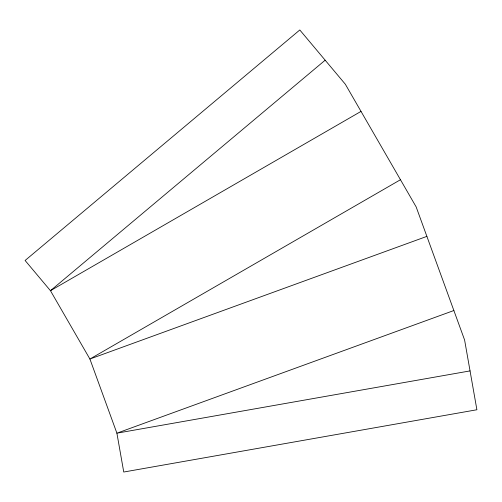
<?xml version="1.0" encoding="UTF-8"?>
<svg xmlns="http://www.w3.org/2000/svg" width="502" height="502" viewBox="0 0 502 502"><rect width="100%" height="100%" fill="white"/><g stroke="black" fill="none" stroke-linecap="round" stroke-linejoin="round"><path stroke-width="0.75" d="M325.164 60.196L50.457 290.696L89.908 359.03L116.897 433.176L123.749 472.024L476.9 409.757L464.601 340.011L416.152 206.899L345.332 84.229L299.801 29.976L25.1 260.475L50.457 290.696L361.013 111.4M400.471 179.729L89.908 359.03L426.882 236.379M453.871 310.525L116.897 433.176L470.048 370.903"/></g></svg>
